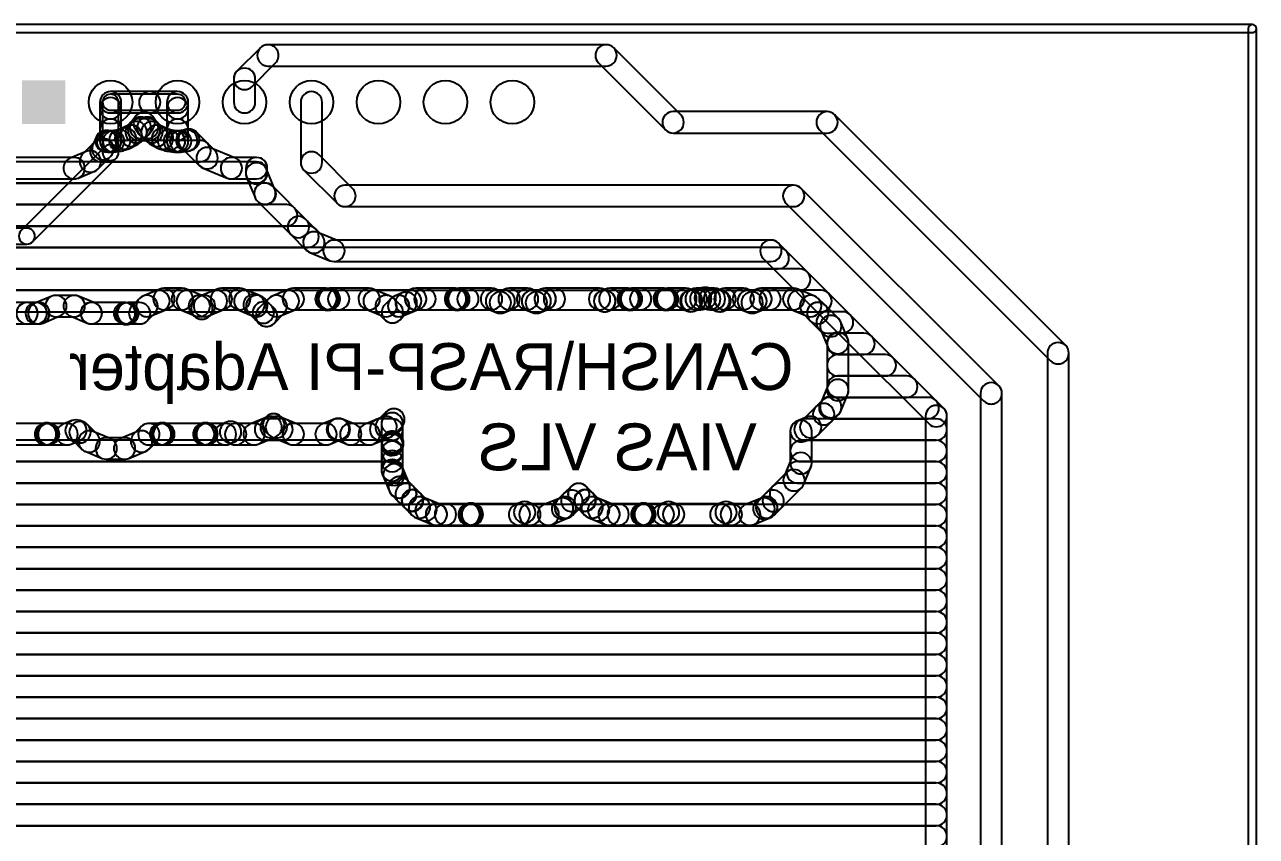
# Model space of a CAD drawing. Extents: x 0.2 to 70.4, y 8.5 to 70.6.
# Drawn here: x 23.66 to 70.38, y 39.83 to 70.64 of the extents above; entities that cross this region are included whole.
import ezdxf

# ---------------------------------------------------------------- set-up
doc = ezdxf.new("R2010")
doc.units = 0
for name, color, linetype in [('16', 175, 'CONTINUOUS'), ('17', 82, 'CONTINUOUS'), ('20', 213, 'CONTINUOUS')]:
    doc.layers.add(name, color=color, linetype=linetype)

# ---------------------------------------------------------------- blocks, each defined once
blk = doc.blocks.new('ROUNDP')
blk.add_circle((0, 0), 0.5)
blk = doc.blocks.new('SQUAREP')
blk.add_solid([(-0.5, -0.5), (0.5, -0.5), (-0.5, 0.5), (0.5, 0.5)])

msp = doc.modelspace()

# ---------------------------------------------------------------- linework, layer by layer
at = {"layer": '16'}
for points in [[(32.2914, 68.2926), (33.1804, 69.1816, 1), (32.6056, 69.7564), (31.7166, 68.8674, 1)], [(32.893, 69.0626), (45.72, 69.0626, 1), (45.72, 69.8754), (32.893, 69.8754, 1)], [(45.4326, 69.1816), (47.9726, 66.6416, 1), (48.5474, 67.2164), (46.0074, 69.7564, 1)], [(32.4104, 67.691), (32.4104, 68.58, 1), (31.5976, 68.58), (31.5976, 67.691, 1)], [(28.4099, 68.0974), (26.924, 68.0974, 1), (26.924, 67.2846), (28.4099, 67.2846, 1)], [(27.3304, 67.691), (27.3304, 67.691, 1), (26.5176, 67.691), (26.5176, 67.691, 1)], [(26.924, 67.2846), (29.464, 67.2846, 1), (29.464, 68.0974), (26.924, 68.0974, 1)], [(27.3304, 66.2051), (27.3304, 67.691, 1), (26.5176, 67.691), (26.5176, 66.2051, 1)], [(26.924, 67.2846), (26.924, 67.2846, 1), (26.924, 68.0974), (26.924, 68.0974, 1)], [(26.5176, 67.691), (26.5176, 66.2051, 1), (27.3304, 66.2051), (27.3304, 67.691, 1)], [(26.924, 67.056), (26.924, 67.056, 1), (26.924, 67.8688), (26.924, 67.8688, 1)], [(27.2288, 65.786), (27.2288, 67.691, 1), (26.6192, 67.691), (26.6192, 65.786, 1)], [(26.924, 67.3862), (29.464, 67.3862, 1), (29.464, 67.9958), (26.924, 67.9958, 1)], [(29.464, 68.0974), (28.4099, 68.0974, 1), (28.4099, 67.2846), (29.464, 67.2846, 1)], [(29.0576, 67.691), (29.0576, 67.691, 1), (29.8704, 67.691), (29.8704, 67.691, 1)], [(29.8704, 66.2051), (29.8704, 67.691, 1), (29.0576, 67.691), (29.0576, 66.2051, 1)], [(29.464, 67.2846), (29.464, 67.2846, 1), (29.464, 68.0974), (29.464, 68.0974, 1)], [(29.0576, 67.691), (29.0576, 66.2051, 1), (29.8704, 66.2051), (29.8704, 67.691, 1)], [(29.464, 67.056), (29.464, 67.056, 1), (29.464, 67.8688), (29.464, 67.8688, 1)], [(34.1376, 67.691), (34.1376, 65.405, 1), (34.9504, 65.405), (34.9504, 67.691, 1)], [(28.3862, 66.4841), (28.5228, 66.6722, 1), (27.8652, 67.1499), (27.7286, 66.9619, 1)], [(27.8652, 66.6722), (28.0018, 66.4841, 1), (28.6594, 66.9619), (28.5228, 67.1499, 1)], [(48.26, 66.5226), (54.102, 66.5226, 1), (54.102, 67.3354), (48.26, 67.3354, 1)], [(53.8146, 66.6416), (62.5776, 57.8786, 1), (63.1524, 58.4534), (54.3894, 67.2164, 1)], [(26.924, 66.2432), (26.924, 66.2432, 1), (26.924, 67.056), (26.924, 67.056, 1)], [(27.6789, 65.9519), (27.8873, 66.058, 1), (27.5183, 66.7822), (27.3099, 66.6761, 1)], [(27.9417, 66.0914), (28.1309, 66.2288, 1), (27.6531, 66.8864), (27.4639, 66.7489, 1)], [(28.1794, 66.2703), (28.3447, 66.4356, 1), (27.77, 67.0104), (27.6046, 66.845, 1)], [(27.984, 66.2432), (28.404, 66.2432, 1), (28.404, 67.056), (27.984, 67.056, 1)], [(28.0433, 66.4356), (28.2086, 66.2703, 1), (28.7834, 66.845), (28.618, 67.0104, 1)], [(28.2571, 66.2288), (28.4463, 66.0914, 1), (28.9241, 66.7489), (28.7349, 66.8864, 1)], [(28.5007, 66.058), (28.7091, 65.9519, 1), (29.0781, 66.6761), (28.8697, 66.7822, 1)], [(29.464, 66.2432), (29.464, 66.2432, 1), (29.464, 67.056), (29.464, 67.056, 1)], [(27.0061, 65.7604), (27.1294, 66.058, 1), (26.3785, 66.369), (26.2552, 66.0714, 1)], [(26.6904, 65.8121), (26.7435, 65.8037, 1), (26.8706, 66.6065), (26.8175, 66.6149, 1)], [(26.8071, 65.7987), (26.924, 65.7987, 1), (26.924, 66.6115), (26.8071, 66.6115, 1)], [(26.924, 65.7987), (27.0409, 65.7987, 1), (27.0409, 66.6115), (26.924, 66.6115, 1)], [(27.1045, 65.8037), (27.3355, 65.8403, 1), (27.2084, 66.6431), (26.9774, 66.6065, 1)], [(27.3975, 65.8552), (27.62, 65.9275, 1), (27.3688, 66.7005), (27.1464, 66.6282, 1)], [(28.768, 65.9275), (28.9905, 65.8552, 1), (29.2416, 66.6282), (29.0192, 66.7005, 1)], [(29.0525, 65.8403), (29.2835, 65.8037, 1), (29.4106, 66.6065), (29.1796, 66.6431, 1)], [(29.3471, 65.7987), (29.464, 65.7987, 1), (29.464, 66.6115), (29.3471, 66.6115, 1)], [(29.464, 65.7987), (29.5809, 65.7987, 1), (29.5809, 66.6115), (29.464, 66.6115, 1)], [(29.6445, 65.8037), (29.8755, 65.8403, 1), (29.7484, 66.6431), (29.5174, 66.6065, 1)], [(29.9375, 65.8552), (30.0154, 65.8805, 1), (29.7642, 66.6535), (29.6864, 66.6282, 1)], [(29.6024, 65.9796), (30.2994, 65.2826, 1), (30.8742, 65.8574), (30.1772, 66.5544, 1)], [(23.9645, 62.3955), (27.1395, 65.5705, 1), (26.7085, 66.0015), (23.5335, 62.8265, 1)], [(26.4465, 65.1569), (26.918, 65.6285, 1), (26.3433, 66.2033), (25.8717, 65.7317, 1)], [(26.5516, 65.4304), (30.32, 65.4304, 1), (30.32, 66.2432), (26.5516, 66.2432, 1)], [(30.4313, 65.1945), (31.3508, 64.8136, 1), (31.6619, 65.5646), (30.7423, 65.9455, 1)], [(6.2848, 64.6176), (32.4612, 64.6176, 1), (32.4612, 65.4304), (6.2848, 65.4304, 1)], [(23.225, 64.7827), (25.543, 64.7827, 1), (25.543, 65.5955), (23.225, 65.5955, 1)], [(25.6985, 64.8136), (26.3146, 65.0689, 1), (26.0036, 65.8198), (25.3874, 65.5646, 1)], [(31.5063, 64.7827), (32.4612, 64.7827, 1), (32.4612, 65.5955), (31.5063, 65.5955, 1)], [(32.0548, 65.1891), (32.0548, 64.9907, 1), (32.8676, 64.9907), (32.8676, 65.1891, 1)], [(34.2566, 65.1176), (35.5266, 63.8476, 1), (36.1014, 64.4224), (34.8314, 65.6924, 1)], [(32.0857, 64.8352), (32.4028, 64.0697, 1), (33.1538, 64.3807), (32.8367, 65.1462, 1)], [(6.9236, 63.8048), (32.7923, 63.8048, 1), (32.7923, 64.6176), (6.9236, 64.6176, 1)], [(32.4909, 63.9378), (33.7609, 62.6678, 1), (34.3357, 63.2426), (33.0657, 64.5126, 1)], [(35.814, 63.7286), (52.832, 63.7286, 1), (52.832, 64.5414), (35.814, 64.5414, 1)], [(52.5446, 63.8476), (60.0376, 56.3546, 1), (60.6124, 56.9294), (53.1194, 64.4224, 1)], [(7.2452, 62.992), (33.6051, 62.992, 1), (33.6051, 63.8048), (7.2452, 63.8048, 1)], [(33.7609, 62.6678), (34.3468, 62.0819, 1), (34.9216, 62.6567), (34.3357, 63.2426, 1)], [(7.3406, 62.1792), (34.4179, 62.1792, 1), (34.4179, 62.992), (7.3406, 62.992, 1)], [(10.033, 62.3062), (23.749, 62.3062, 1), (23.749, 62.9158), (10.033, 62.9158, 1)], [(34.4787, 61.9938), (35.2442, 61.6767, 1), (35.5552, 62.4277), (34.7897, 62.7448, 1)], [(7.2316, 61.3664), (52.2487, 61.3664, 1), (52.2487, 62.1792), (7.2316, 62.1792, 1)], [(35.3997, 61.6458), (51.9693, 61.6458, 1), (51.9693, 62.4586), (35.3997, 62.4586, 1)], [(51.6819, 61.7648), (57.9548, 55.4919, 1), (58.5296, 56.0666), (52.2566, 62.3396, 1)], [(6.8943, 60.5536), (53.0615, 60.5536, 1), (53.0615, 61.3664), (6.8943, 61.3664, 1)], [(6.234, 59.7408), (28.7608, 59.7408, 1), (28.7608, 60.5536), (6.234, 60.5536, 1)], [(24.6946, 60.3291), (24.0504, 60.0623, 1), (24.3615, 59.3113), (25.0056, 59.5782, 1)], [(25.5473, 60.36), (24.8501, 60.36, 1), (24.8501, 59.5472), (25.5473, 59.5472, 1)], [(26.347, 60.0623), (25.7028, 60.3291, 1), (25.3918, 59.5782), (26.0359, 59.3113, 1)], [(28.0165, 60.2453), (27.741, 59.9698, 1), (28.3158, 59.3951), (28.5913, 59.6706, 1)], [(28.7925, 60.6002), (28.1484, 60.3334, 1), (28.4594, 59.5825), (29.1036, 59.8493, 1)], [(29.6453, 60.6312), (28.9481, 60.6312, 1), (28.9481, 59.8184), (29.6453, 59.8184, 1)], [(30.445, 60.3334), (29.8008, 60.6002, 1), (29.4898, 59.8493), (30.1339, 59.5825, 1)], [(29.8326, 59.7408), (30.9402, 59.7408, 1), (30.9402, 60.5536), (29.8326, 60.5536, 1)], [(30.6738, 60.1484), (30.5768, 60.2453, 1), (30.0021, 59.6706), (30.099, 59.5736, 1)], [(30.196, 60.2453), (30.099, 60.1484, 1), (30.6738, 59.5736), (30.7708, 59.6706, 1)], [(30.972, 60.6002), (30.3279, 60.3334, 1), (30.6389, 59.5825), (31.2831, 59.8493, 1)], [(31.8248, 60.6312), (31.1275, 60.6312, 1), (31.1275, 59.8184), (31.8248, 59.8184, 1)], [(32.5215, 60.3761), (31.9803, 60.6002, 1), (31.6693, 59.8493), (32.2105, 59.6251, 1)], [(32.0121, 59.7408), (33.6688, 59.7408, 1), (33.6688, 60.5536), (32.0121, 60.5536, 1)], [(32.6244, 60.3334), (32.5215, 60.3761, 1), (32.2105, 59.6251), (32.3134, 59.5825, 1)], [(32.6507, 60.3215), (32.6507, 60.3215, 1), (32.2872, 59.5945), (32.2872, 59.5945, 1)], [(33.0066, 59.995), (32.7563, 60.2453, 1), (32.1816, 59.6706), (32.4319, 59.4203, 1)], [(32.9246, 60.2453), (32.5531, 59.8738, 1), (33.1278, 59.2991), (33.4994, 59.6706, 1)], [(33.7006, 60.6002), (33.0565, 60.3334, 1), (33.3675, 59.5825), (34.0117, 59.8493, 1)], [(35.0957, 60.6312), (33.8561, 60.6312, 1), (33.8561, 59.8184), (35.0957, 59.8184, 1)], [(35.3144, 60.5741), (35.2512, 60.6002, 1), (34.9402, 59.8493), (35.0034, 59.8231, 1)], [(35.0666, 60.6002), (35.0034, 60.5741, 1), (35.3144, 59.8231), (35.3777, 59.8493, 1)], [(35.5746, 60.6312), (35.2221, 60.6312, 1), (35.2221, 59.8184), (35.5745, 59.8184, 1)], [(35.0404, 60.5883), (35.0404, 60.5883, 1), (35.4039, 59.8613), (35.4039, 59.8613, 1)], [(35.2221, 60.6312), (35.2221, 60.6312, 1), (35.2221, 59.8184), (35.2221, 59.8184, 1)], [(36.7328, 60.6312), (35.5746, 60.6312, 1), (35.5746, 59.8184), (36.7328, 59.8184, 1)], [(37.5325, 60.3334), (36.8884, 60.6002, 1), (36.5773, 59.8493), (37.2215, 59.5825, 1)], [(36.9202, 59.7408), (38.3091, 59.7408, 1), (38.3091, 60.5536), (36.9202, 60.5536, 1)], [(37.902, 60.0077), (37.6644, 60.2453, 1), (37.0896, 59.6706), (37.3273, 59.433, 1)], [(37.5649, 60.2453), (37.3273, 60.0077, 1), (37.902, 59.433), (38.1397, 59.6706, 1)], [(37.9819, 60.4516), (37.6968, 60.3334, 1), (38.0078, 59.5825), (38.293, 59.7006, 1)], [(37.4459, 59.958), (37.4459, 59.958, 1), (38.2587, 59.958), (38.2587, 59.958, 1)], [(37.8523, 60.3644), (37.8523, 60.3644, 1), (37.8523, 59.5516), (37.8523, 59.5516, 1)], [(38.3409, 60.6002), (37.9819, 60.4516, 1), (38.293, 59.7006), (38.652, 59.8493, 1)], [(38.8489, 60.6312), (38.4965, 60.6312, 1), (38.4964, 59.8184), (38.8489, 59.8184, 1)], [(38.3147, 60.5883), (38.3147, 60.5883, 1), (38.6782, 59.8613), (38.6782, 59.8613, 1)], [(38.4964, 60.6312), (38.4964, 60.6312, 1), (38.4964, 59.8184), (38.4964, 59.8184, 1)], [(40.0072, 60.6312), (38.8489, 60.6312, 1), (38.8489, 59.8184), (40.0072, 59.8184, 1)], [(40.2259, 60.5741), (40.1627, 60.6002, 1), (39.8516, 59.8493), (39.9149, 59.8231, 1)], [(39.9781, 60.6002), (39.9148, 60.5741, 1), (40.2259, 59.8231), (40.2891, 59.8493, 1)], [(40.4784, 60.6312), (40.1336, 60.6312, 1), (40.1336, 59.8184), (40.4784, 59.8184, 1)], [(39.9519, 60.5883), (39.9519, 60.5883, 1), (40.3153, 59.8613), (40.3154, 59.8613, 1)], [(40.1336, 60.6312), (40.1336, 60.6312, 1), (40.1336, 59.8184), (40.1336, 59.8184, 1)], [(41.3732, 60.6312), (40.4784, 60.6312, 1), (40.4784, 59.8184), (41.3732, 59.8184, 1)], [(41.8631, 60.4617), (41.5287, 60.6002, 1), (41.2176, 59.8493), (41.552, 59.7108, 1)], [(41.5605, 59.7408), (41.8546, 59.7408, 1), (41.8546, 60.5536), (41.5605, 60.5536, 1)], [(41.8864, 60.6002), (41.552, 60.4617, 1), (41.8631, 59.7108), (42.1974, 59.8493, 1)], [(42.7392, 60.6312), (42.0419, 60.6312, 1), (42.0419, 59.8184), (42.7392, 59.8184, 1)], [(43.2291, 60.4617), (42.8947, 60.6002, 1), (42.5836, 59.8493), (42.918, 59.7108, 1)], [(42.9265, 59.7408), (43.2206, 59.7408, 1), (43.2206, 60.5536), (42.9265, 60.5536, 1)], [(43.2524, 60.6002), (42.918, 60.4617, 1), (43.2291, 59.7108), (43.5634, 59.8493, 1)], [(43.7603, 60.6312), (43.4079, 60.6312, 1), (43.4079, 59.8184), (43.7603, 59.8184, 1)], [(43.2262, 60.5883), (43.2262, 60.5883, 1), (43.5897, 59.8613), (43.5897, 59.8613, 1)], [(43.4079, 60.6312), (43.4079, 60.6312, 1), (43.4079, 59.8184), (43.4079, 59.8184, 1)], [(45.4711, 60.6312), (43.7603, 60.6312, 1), (43.7603, 59.8184), (45.4711, 59.8184, 1)], [(45.8204, 60.52), (45.6267, 60.6002, 1), (45.3156, 59.8493), (45.5093, 59.7691, 1)], [(45.6584, 59.7408), (45.6713, 59.7408, 1), (45.6713, 60.5536), (45.6584, 60.5536, 1)], [(45.703, 60.6002), (45.5093, 60.52, 1), (45.8204, 59.7691), (46.0141, 59.8493, 1)], [(46.5558, 60.6312), (45.8586, 60.6312, 1), (45.8586, 59.8184), (46.5558, 59.8184, 1)], [(46.7745, 60.5741), (46.7113, 60.6002, 1), (46.4003, 59.8493), (46.4635, 59.8231, 1)], [(46.5267, 60.6002), (46.4635, 60.5741, 1), (46.7745, 59.8231), (46.8378, 59.8493, 1)], [(47.0271, 60.6312), (46.6822, 60.6312, 1), (46.6822, 59.8184), (47.027, 59.8184, 1)], [(46.5005, 60.5883), (46.5005, 60.5883, 1), (46.864, 59.8613), (46.864, 59.8613, 1)], [(46.6822, 60.6312), (46.6822, 60.6312, 1), (46.6822, 59.8184), (46.6822, 59.8184, 1)], [(47.9218, 60.6312), (47.027, 60.6312, 1), (47.027, 59.8184), (47.9218, 59.8184, 1)], [(48.1405, 60.5741), (48.0773, 60.6002, 1), (47.7662, 59.8493), (47.8295, 59.8231, 1)], [(47.8927, 60.6002), (47.8295, 60.5741, 1), (48.1405, 59.8231), (48.2037, 59.8493, 1)], [(48.7454, 60.6312), (48.0482, 60.6312, 1), (48.0482, 59.8184), (48.7454, 59.8184, 1)], [(49.0841, 60.5244), (48.901, 60.6002, 1), (48.5899, 59.8493), (48.7731, 59.7735, 1)], [(48.8897, 60.5556), (48.8489, 60.5474, 1), (49.0083, 59.7504), (49.0491, 59.7586, 1)], [(48.9773, 60.6002), (48.8139, 60.5325, 1), (49.1249, 59.7816), (49.2884, 59.8493, 1)], [(49.3079, 60.6312), (49.1329, 60.6312, 1), (49.1329, 59.8184), (49.3079, 59.8184, 1)], [(49.3999, 60.6576), (49.2282, 60.6233, 1), (49.3876, 59.8263), (49.5593, 59.8606, 1)], [(49.732, 60.6235), (49.5585, 60.6578, 1), (49.4007, 59.8604), (49.5743, 59.8261, 1)], [(49.8301, 60.6312), (49.6532, 60.6312, 1), (49.6532, 59.8184), (49.8301, 59.8184, 1)], [(50.1474, 60.5333), (49.9856, 60.6002, 1), (49.6746, 59.8493), (49.8363, 59.7823, 1)], [(50.1209, 60.5465), (50.0707, 60.5565, 1), (49.913, 59.7591), (49.9631, 59.7492, 1)], [(50.0722, 60.6002), (49.8865, 60.5233, 1), (50.1975, 59.7724), (50.3832, 59.8493, 1)], [(50.9249, 60.6312), (50.2277, 60.6312, 1), (50.2277, 59.8184), (50.9249, 59.8184, 1)], [(51.4148, 60.4617), (51.0805, 60.6002, 1), (50.7694, 59.8493), (51.1038, 59.7108, 1)], [(51.1122, 59.7408), (51.4064, 59.7408, 1), (51.4064, 60.5536), (51.1122, 60.5536, 1)], [(51.4382, 60.6002), (51.1038, 60.4617, 1), (51.4148, 59.7108), (51.7492, 59.8493, 1)], [(51.412, 60.5883), (51.4119, 60.5883, 1), (51.7754, 59.8613), (51.7754, 59.8613, 1)], [(51.9385, 60.6312), (51.5937, 60.6312, 1), (51.5937, 59.8184), (51.9385, 59.8184, 1)], [(51.5937, 60.6312), (51.5937, 60.6312, 1), (51.5937, 59.8184), (51.5937, 59.8184, 1)], [(52.8332, 60.6312), (51.9385, 60.6312, 1), (51.9385, 59.8184), (52.8332, 59.8184, 1)], [(53.6329, 60.3334), (52.9888, 60.6002, 1), (52.6777, 59.8493), (53.3219, 59.5825, 1)], [(53.0206, 59.7408), (53.8743, 59.7408, 1), (53.8743, 60.5536), (53.0206, 60.5536, 1)], [(54.0359, 59.9742), (53.7648, 60.2453, 1), (53.19, 59.6706), (53.4612, 59.3994, 1)], [(23.7586, 60.0889), (23.2163, 60.0889, 1), (23.2163, 59.2761), (23.7586, 59.2761, 1)], [(23.5769, 60.046), (23.5769, 60.046, 1), (23.9404, 59.319), (23.9404, 59.319, 1)], [(24.1035, 60.0889), (23.7587, 60.0889, 1), (23.7587, 59.2761), (24.1035, 59.2761, 1)], [(24.2016, 60.0889), (24.1035, 60.0889, 1), (24.1035, 59.2761), (24.2016, 59.2761, 1)], [(23.9186, 59.9742), (23.9142, 59.9698, 1), (24.4889, 59.3951), (24.4933, 59.3994, 1)], [(26.4832, 59.9698), (26.4788, 59.9742, 1), (25.9041, 59.3994), (25.9084, 59.3951, 1)], [(27.4556, 60.0889), (26.1958, 60.0889, 1), (26.1958, 59.2761), (27.4556, 59.2761, 1)], [(27.6744, 60.0317), (27.6112, 60.0579, 1), (27.3001, 59.307), (27.3633, 59.2808, 1)], [(27.4265, 60.0579), (27.3633, 60.0317, 1), (27.6744, 59.2808), (27.7376, 59.307, 1)], [(28.0284, 60.0889), (27.5821, 60.0889, 1), (27.5821, 59.2761), (28.0284, 59.2761, 1)], [(33.1278, 59.8738), (33.0066, 59.995, 1), (32.4319, 59.4203), (32.5531, 59.2991, 1)], [(54.5289, 59.4812), (54.0359, 59.9742, 1), (53.4612, 59.3994), (53.9542, 58.9064, 1)], [(53.7486, 60.0932), (53.7486, 60.0932, 1), (53.7486, 59.2804), (53.7486, 59.2804, 1)], [(54.101, 58.928), (54.6871, 58.928, 1), (54.6871, 59.7408), (54.101, 59.7408, 1)], [(54.8839, 58.7052), (54.617, 59.3493, 1), (53.8661, 59.0383), (54.1329, 58.3941, 1)], [(54.9148, 56.7677), (54.9148, 58.5496, 1), (54.102, 58.5496), (54.102, 56.7677, 1)], [(54.5084, 58.1152), (55.4999, 58.1152, 1), (55.4999, 58.928), (54.5084, 58.928, 1)], [(62.4586, 58.166), (62.4586, 17.399, 1), (63.2714, 17.399), (63.2714, 58.166, 1)], [(54.5084, 57.3024), (56.3127, 57.3024, 1), (56.3127, 58.1152), (54.5084, 58.1152, 1)], [(54.617, 55.9681), (54.8839, 56.6122, 1), (54.1329, 56.9233), (53.8661, 56.2791, 1)], [(54.5084, 56.4896), (57.1255, 56.4896, 1), (57.1255, 57.3024), (54.5084, 57.3024, 1)], [(59.9186, 56.642), (59.9186, 18.542, 1), (60.7314, 18.542), (60.7314, 56.642, 1)], [(53.7648, 55.072), (54.2578, 55.5651, 1), (53.6831, 56.1398), (53.19, 55.6468, 1)], [(54.2578, 55.5651), (54.5289, 55.8362, 1), (53.9542, 56.411), (53.6831, 56.1398, 1)], [(54.2012, 55.6768), (57.9383, 55.6768, 1), (57.9383, 56.4896), (54.2012, 56.4896, 1)], [(57.8358, 55.7793), (57.8358, 19.4047, 1), (58.6486, 19.4047), (58.6486, 55.7793, 1)], [(25.4317, 54.7171), (25.7661, 54.8556, 1), (25.455, 55.6066), (25.1206, 55.4681, 1)], [(25.455, 54.8556), (25.6081, 54.7922, 1), (25.9192, 55.5431), (25.766, 55.6066, 1)], [(32.5226, 54.7171), (33.1668, 54.984, 1), (32.8557, 55.7349), (32.2116, 55.4681, 1)], [(32.7963, 54.864), (33.4269, 54.864, 1), (33.4269, 55.6768), (32.7963, 55.6768, 1)], [(33.2986, 55.0721), (33.399, 55.1724, 1), (32.8242, 55.7471), (32.7239, 55.6468, 1)], [(32.8242, 55.1724), (32.9246, 55.0721, 1), (33.4994, 55.6468), (33.399, 55.7471, 1)], [(33.0565, 54.984), (33.7006, 54.7171, 1), (34.0117, 55.4681), (33.3675, 55.7349, 1)], [(35.2512, 54.7171), (35.7212, 54.9118, 1), (35.4101, 55.6627), (34.9402, 55.4681, 1)], [(35.5249, 54.864), (35.6064, 54.864, 1), (35.6064, 55.6768), (35.5249, 55.6768, 1)], [(35.4101, 54.9118), (35.8801, 54.7171, 1), (36.1911, 55.4681), (35.7212, 55.6627, 1)], [(36.8884, 54.7171), (37.5325, 54.984, 1), (37.2215, 55.7349), (36.5773, 55.4681, 1)], [(37.1621, 54.864), (37.6072, 54.864, 1), (37.6072, 55.6768), (37.1621, 55.6768, 1)], [(37.6644, 55.072), (37.9567, 55.3644, 1), (37.382, 55.9391), (37.0896, 55.6468, 1)], [(37.2939, 55.8073), (37.2317, 55.6572, 1), (37.9826, 55.3461), (38.0448, 55.4962, 1)], [(37.2008, 55.5017), (37.2008, 54.8044, 1), (38.0136, 54.8044), (38.0136, 55.5016, 1)], [(53.2669, 54.8323), (53.6329, 54.984, 1), (53.3219, 55.7349), (52.9559, 55.5833, 1)], [(53.5178, 53.9909), (53.5178, 55.2078, 1), (52.705, 55.2078), (52.705, 53.9909, 1)], [(53.2625, 54.864), (58.2422, 54.864, 1), (58.2422, 55.6768), (53.2625, 55.6768, 1)], [(23.2163, 54.6862), (24.4559, 54.6862, 1), (24.4559, 55.499), (23.2163, 55.499, 1)], [(24.6114, 54.7171), (24.6729, 54.7426, 1), (24.3619, 55.4935), (24.3003, 55.4681, 1)], [(24.3619, 54.7426), (24.4234, 54.7171, 1), (24.7344, 55.4681), (24.6729, 55.4935, 1)], [(24.5789, 54.6862), (25.2761, 54.6862, 1), (25.2761, 55.499), (24.5789, 55.499, 1)], [(25.4763, 54.8803), (25.8269, 54.5297, 1), (26.4016, 55.1045), (26.051, 55.455, 1)], [(25.9587, 54.4416), (26.6029, 54.1748, 1), (26.9139, 54.9257), (26.2698, 55.1926, 1)], [(27.6112, 54.1748), (28.2553, 54.4416, 1), (27.9443, 55.1926), (27.3001, 54.9257, 1)], [(28.3872, 54.5297), (28.6627, 54.8052, 1), (28.0879, 55.38), (27.8124, 55.1045, 1)], [(28.3753, 54.6862), (28.8216, 54.6862, 1), (28.8216, 55.499), (28.3753, 55.499, 1)], [(28.9772, 54.7171), (29.0404, 54.7433, 1), (28.7293, 55.4942), (28.6661, 55.4681, 1)], [(28.7293, 54.7433), (28.7925, 54.7171, 1), (29.1036, 55.4681), (29.0404, 55.4942, 1)], [(28.9481, 54.6862), (30.4588, 54.6862, 1), (30.4588, 55.499), (28.9481, 55.499, 1)], [(30.6143, 54.7171), (30.6775, 54.7433, 1), (30.3665, 55.4942), (30.3032, 55.4681, 1)], [(30.3665, 54.7433), (30.4297, 54.7171, 1), (30.7407, 55.4681), (30.6775, 55.4942, 1)], [(30.5852, 54.6862), (31.2824, 54.6862, 1), (31.2824, 55.499), (30.5852, 55.499, 1)], [(31.438, 54.7171), (31.6317, 54.7974, 1), (31.3206, 55.5483), (31.1269, 55.4681, 1)], [(31.3206, 54.7974), (31.5143, 54.7171, 1), (31.8254, 55.4681), (31.6317, 55.5483, 1)], [(31.6699, 54.6862), (32.3671, 54.6862, 1), (32.3671, 55.499), (31.6699, 55.499, 1)], [(33.8561, 54.6862), (35.0957, 54.6862, 1), (35.0957, 55.499), (33.8561, 55.499, 1)], [(36.0356, 54.6862), (36.7328, 54.6862, 1), (36.7328, 55.499), (36.0356, 55.499, 1)], [(37.2317, 54.6489), (37.2558, 54.5907, 1), (38.0067, 54.9018), (37.9826, 54.9599, 1)], [(37.2558, 54.9018), (37.2317, 54.8437, 1), (37.9826, 54.5326), (38.0067, 54.5907, 1)], [(2.2098, 54.0512), (37.6072, 54.0512, 1), (37.6072, 54.864), (2.2098, 54.864, 1)], [(26.7584, 54.1439), (27.4556, 54.1439, 1), (27.4556, 54.9567), (26.7584, 54.9567, 1)], [(37.2008, 54.6881), (37.2008, 54.417, 1), (38.0136, 54.417), (38.0136, 54.6881, 1)], [(37.2437, 54.5987), (37.2437, 54.5987, 1), (37.9707, 54.2352), (37.9707, 54.2352, 1)], [(37.2008, 54.417), (37.2008, 54.0645, 1), (38.0136, 54.0646), (38.0136, 54.417, 1)], [(53.1114, 54.0512), (58.2422, 54.0512, 1), (58.2422, 54.864), (53.1114, 54.864, 1)], [(37.2008, 54.0646), (37.2008, 53.7197, 1), (38.0136, 53.7197), (38.0136, 54.0646, 1)], [(53.22, 53.1912), (53.4869, 53.8354, 1), (52.7359, 54.1464), (52.4691, 53.5023, 1)], [(2.2098, 53.2384), (37.6382, 53.2384, 1), (37.6382, 54.0512), (2.2098, 54.0512, 1)], [(37.2437, 53.538), (37.2437, 53.538, 1), (37.9707, 53.9015), (37.9707, 53.9015, 1)], [(37.2008, 53.7197), (37.2008, 53.7197, 1), (38.0136, 53.7197), (38.0136, 53.7197, 1)], [(37.2317, 53.5642), (37.2996, 53.4003, 1), (38.0505, 53.7114), (37.9826, 53.8753, 1)], [(37.2996, 53.4003), (37.4985, 52.9201, 1), (38.2494, 53.2311), (38.0505, 53.7114, 1)], [(52.3469, 52.2744), (53.1319, 53.0594, 1), (52.5572, 53.6341), (51.7722, 52.8491, 1)], [(52.968, 53.2384), (58.2422, 53.2384, 1), (58.2422, 54.0512), (52.968, 54.0512, 1)], [(37.5866, 52.7882), (37.5866, 52.7882, 1), (38.1614, 53.363), (38.1613, 53.363, 1)], [(37.5105, 52.8938), (37.5105, 52.8938, 1), (38.2375, 53.2573), (38.2375, 53.2573, 1)], [(37.5866, 52.7882), (37.8453, 52.5296, 1), (38.42, 53.1043), (38.1614, 53.363, 1)], [(2.2098, 52.4256), (38.1176, 52.4256, 1), (38.1176, 53.2384), (2.2098, 53.2384, 1)], [(37.8453, 52.5296), (38.0796, 52.2952, 1), (38.6544, 52.8699), (38.42, 53.1043, 1)], [(38.367, 52.1762), (38.367, 52.1762, 1), (38.367, 52.989), (38.367, 52.989, 1)], [(38.0796, 52.2952), (38.0921, 52.2827, 1), (38.6669, 52.8574), (38.6544, 52.8699, 1)], [(38.0921, 52.2827), (38.3508, 52.024, 1), (38.9255, 52.5988), (38.6669, 52.8574, 1)], [(44.4566, 52.0241), (44.7069, 52.2744, 1), (44.1321, 52.8491), (43.8818, 52.5988, 1)], [(44.7069, 52.2744), (44.9653, 52.5329, 1), (44.3906, 53.1076), (44.1321, 52.8491, 1)], [(44.3906, 52.5329), (44.3939, 52.5296, 1), (44.9686, 53.1043), (44.9653, 53.1076, 1)], [(44.3939, 52.5296), (44.6283, 52.2952, 1), (45.203, 52.8699), (44.9686, 53.1043, 1)], [(44.9156, 52.1762), (44.9156, 52.1762, 1), (44.9156, 52.989), (44.9156, 52.989, 1)], [(44.6283, 52.2952), (44.6408, 52.2827, 1), (45.2155, 52.8574), (45.203, 52.8699, 1)], [(44.6408, 52.2827), (44.8994, 52.024, 1), (45.4742, 52.5988), (45.2155, 52.8574, 1)], [(52.0966, 52.0241), (52.3469, 52.2744, 1), (51.7722, 52.8491), (51.5219, 52.5988, 1)], [(52.3298, 52.4256), (58.2422, 52.4256, 1), (58.2422, 53.2384), (52.3298, 53.2384, 1)], [(2.2098, 51.6128), (58.2422, 51.6128, 1), (58.2422, 52.4256), (2.2098, 52.4256, 1)], [(38.4564, 51.9479), (38.4564, 51.9479, 1), (38.8199, 52.6749), (38.8199, 52.6749, 1)], [(38.4826, 51.9359), (38.7311, 51.833, 1), (39.0422, 52.584), (38.7937, 52.6869, 1)], [(38.7311, 51.833), (39.1268, 51.6691, 1), (39.4378, 52.4201), (39.0422, 52.584, 1)], [(39.2823, 51.6382), (39.2823, 51.6382, 1), (39.2823, 52.451), (39.2823, 52.451, 1)], [(39.1006, 51.6811), (39.1006, 51.6811, 1), (39.4641, 52.4081), (39.4641, 52.4081, 1)], [(39.2823, 51.6382), (39.6271, 51.6382, 1), (39.6271, 52.451), (39.2823, 52.451, 1)], [(39.6271, 51.6382), (40.5219, 51.6382, 1), (40.5219, 52.451), (39.6271, 52.451, 1)], [(40.6774, 51.6691), (40.7406, 51.6953, 1), (40.4296, 52.4462), (40.3664, 52.4201, 1)], [(40.4296, 51.6953), (40.4928, 51.6691, 1), (40.8038, 52.4201), (40.7406, 52.4462, 1)], [(40.6483, 51.6382), (42.4302, 51.6382, 1), (42.4302, 52.451), (40.6483, 52.451, 1)], [(42.5857, 51.6691), (42.7845, 51.7515, 1), (42.4735, 52.5024), (42.2747, 52.4201, 1)], [(42.4735, 51.7515), (42.6723, 51.6691, 1), (42.9833, 52.4201), (42.7845, 52.5024, 1)], [(42.8278, 51.6382), (43.525, 51.6382, 1), (43.525, 52.451), (42.8278, 52.451, 1)], [(43.6806, 51.6691), (44.2218, 51.8933, 1), (43.9107, 52.6443), (43.3695, 52.4201, 1)], [(44.2218, 51.8933), (44.3247, 51.9359, 1), (44.0137, 52.6869), (43.9107, 52.6443, 1)], [(44.5756, 52.3114), (44.5756, 52.3114, 1), (43.7628, 52.3114), (43.7628, 52.3114, 1)], [(44.1692, 51.905), (44.1692, 51.905, 1), (44.1692, 52.7178), (44.1692, 52.7178, 1)], [(45.1868, 51.905), (45.1868, 51.905, 1), (45.1868, 52.7178), (45.1868, 52.7178, 1)], [(44.7804, 52.3114), (44.7804, 52.3114, 1), (45.5932, 52.3114), (45.5932, 52.3114, 1)], [(45.0313, 51.9359), (45.2798, 51.833, 1), (45.5908, 52.584), (45.3423, 52.6869, 1)], [(45.2798, 51.833), (45.6754, 51.6691, 1), (45.9865, 52.4201), (45.5908, 52.584, 1)], [(45.8309, 51.6382), (45.8309, 51.6382, 1), (45.8309, 52.451), (45.8309, 52.451, 1)], [(45.6492, 51.6811), (45.6492, 51.6811, 1), (46.0127, 52.4081), (46.0127, 52.4081, 1)], [(45.831, 51.6382), (46.1758, 51.6382, 1), (46.1758, 52.451), (45.8309, 52.451, 1)], [(46.1758, 51.6382), (47.0705, 51.6382, 1), (47.0705, 52.451), (46.1758, 52.451, 1)], [(47.226, 51.6691), (47.2893, 51.6953, 1), (46.9782, 52.4462), (46.915, 52.4201, 1)], [(46.9782, 51.6953), (47.0414, 51.6691, 1), (47.3525, 52.4201), (47.2893, 52.4462, 1)], [(47.1969, 51.6382), (47.8942, 51.6382, 1), (47.8942, 52.451), (47.1969, 52.451, 1)], [(48.0497, 51.6691), (48.2434, 51.7494, 1), (47.9324, 52.5003), (47.7386, 52.4201, 1)], [(47.9324, 51.7494), (48.1261, 51.6691, 1), (48.4371, 52.4201), (48.2434, 52.5003, 1)], [(48.2816, 51.6382), (50.0703, 51.6382, 1), (50.0703, 52.451), (48.2816, 52.451, 1)], [(50.2258, 51.6691), (50.4246, 51.7515, 1), (50.1135, 52.5024), (49.9147, 52.4201, 1)], [(50.1135, 51.7515), (50.3123, 51.6691, 1), (50.6234, 52.4201), (50.4246, 52.5024, 1)], [(50.4679, 51.6382), (51.1651, 51.6382, 1), (51.1651, 52.451), (50.4679, 52.451, 1)], [(51.3206, 51.6691), (51.8618, 51.8933, 1), (51.5508, 52.6443), (51.0096, 52.4201, 1)], [(51.8618, 51.8933), (51.9648, 51.9359, 1), (51.6537, 52.6869), (51.5508, 52.6443, 1)], [(51.991, 51.9479), (51.991, 51.9479, 1), (51.6275, 52.6749), (51.6275, 52.6749, 1)], [(2.2098, 50.8), (58.2422, 50.8, 1), (58.2422, 51.6128), (2.2098, 51.6128, 1)], [(2.2098, 49.9872), (58.2422, 49.9872, 1), (58.2422, 50.8), (2.2098, 50.8, 1)], [(2.2098, 49.1744), (58.2422, 49.1744, 1), (58.2422, 49.9872), (2.2098, 49.9872, 1)], [(2.2098, 48.3616), (58.2422, 48.3616, 1), (58.2422, 49.1744), (2.2098, 49.1744, 1)], [(2.2098, 47.5488), (58.2422, 47.5488, 1), (58.2422, 48.3616), (2.2098, 48.3616, 1)], [(7.5616, 46.736), (58.2422, 46.736, 1), (58.2422, 47.5488), (7.5616, 47.5488, 1)], [(8.6436, 45.9232), (58.2422, 45.9232, 1), (58.2422, 46.736), (8.6436, 46.736, 1)], [(9.028, 45.1104), (58.2422, 45.1104, 1), (58.2422, 45.9232), (9.028, 45.9232, 1)], [(9.1059, 44.2976), (58.2422, 44.2976, 1), (58.2422, 45.1104), (9.1059, 45.1104, 1)], [(8.9228, 43.4848), (58.2422, 43.4848, 1), (58.2422, 44.2976), (8.9228, 44.2976, 1)], [(8.9859, 42.672), (58.2422, 42.672, 1), (58.2422, 43.4848), (8.9859, 43.4848, 1)], [(9.1059, 41.8592), (58.2422, 41.8592, 1), (58.2422, 42.672), (9.1059, 42.672, 1)], [(12.6519, 41.0464), (58.2422, 41.0464, 1), (58.2422, 41.8592), (12.6519, 41.8592, 1)], [(13.4647, 40.2336), (58.2422, 40.2336, 1), (58.2422, 41.0464), (13.4647, 41.0464, 1)], [(16.2697, 39.4208), (58.2422, 39.4208, 1), (58.2422, 40.2336), (16.2697, 40.2336, 1)]]:
    msp.add_lwpolyline(points, format="xyb", close=True, dxfattribs=at)
at = {"layer": '20'}
for points in [[(70.231, 70.6374), (0.381, 70.6374, 1), (0.381, 70.3326), (70.231, 70.3326, 1)], [(70.3834, 8.636), (70.3834, 70.485, 1), (70.0786, 70.485), (70.0786, 8.636, 1)]]:
    msp.add_lwpolyline(points, format="xyb", close=True, dxfattribs=at)

# ---------------------------------------------------------------- block references
at = {"layer": '17', "xscale": 1.651, "yscale": 1.651, "rotation": 180}
for name, p in [('SQUAREP', (24.384, 67.691)), ('ROUNDP', (26.924, 67.691)), ('ROUNDP', (29.464, 67.691)), ('ROUNDP', (32.004, 67.691)), ('ROUNDP', (34.544, 67.691)), ('ROUNDP', (37.084, 67.691)), ('ROUNDP', (39.624, 67.691)), ('ROUNDP', (42.164, 67.691))]:
    msp.add_blockref(name, p, dxfattribs=at)

# ---------------------------------------------------------------- texts
at = {"layer": '16', "text_generation_flag": 2}
for s, p in [('CANSH\\RASP-PI Adapter', (52.832, 56.769)), ('VIAS VLS', (51.435, 53.721))]:
    msp.add_text(s, height=1.778, dxfattribs=at).set_placement(p)

doc.saveas('drawing.dxf')
